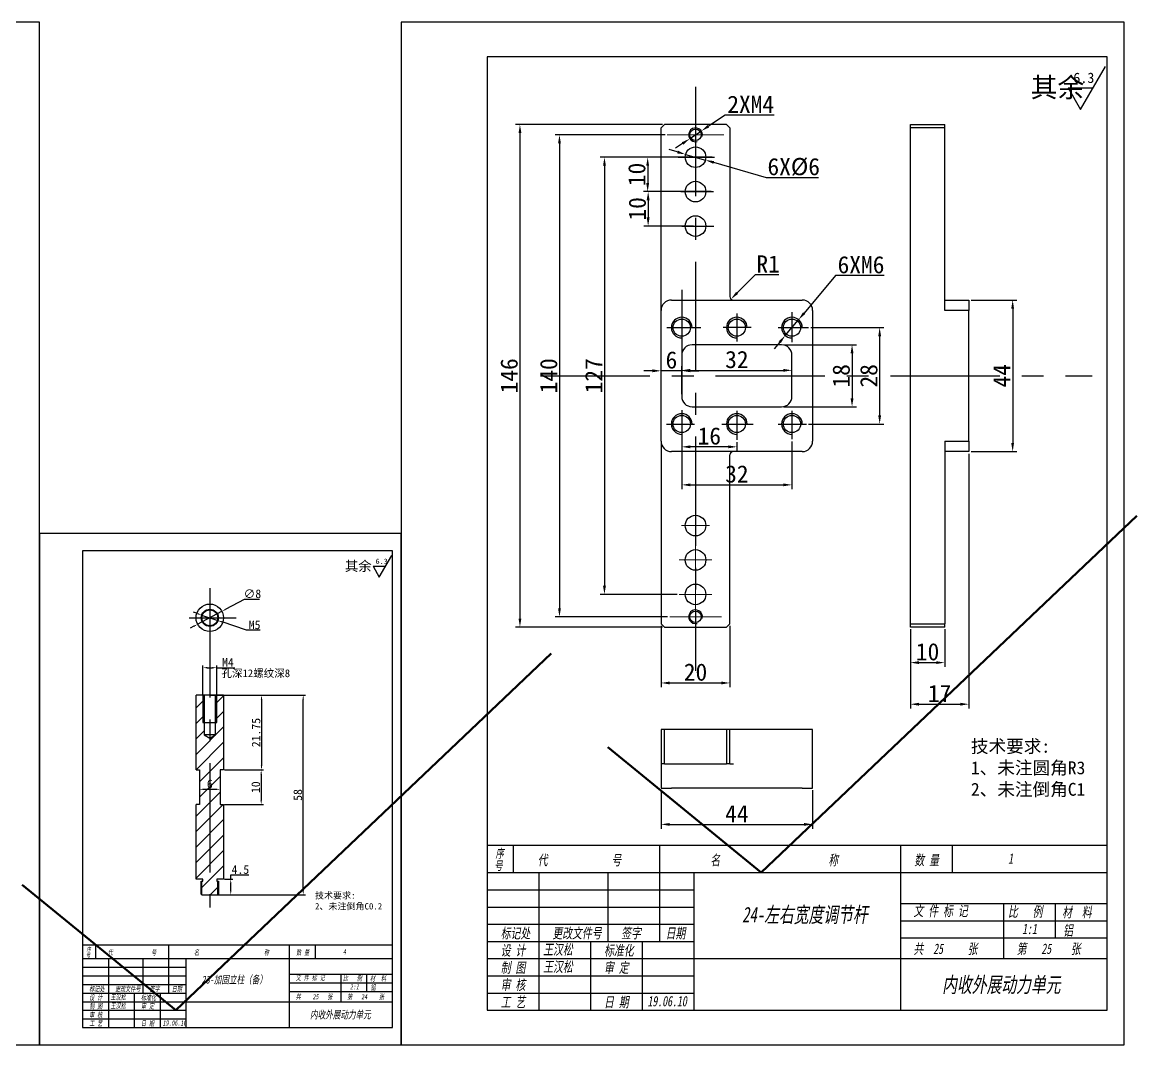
# Model space of a CAD drawing. Header units: millimetres. Extents: x 8840 to 20870, y -7456 to 1741.
# Drawn here: x 15139.9 to 15463.5, y -6249.8 to -5952.8 of the extents above; entities that cross this region are included whole.
import ezdxf

# ---------------------------------------------------------------- set-up
doc = ezdxf.new("R2010")
doc.units = ezdxf.units.MM
doc.linetypes.add('CENTER', pattern=[50.8, 31.75, -6.35, 6.35, -6.35])
doc.layers.get('0').update_dxf_attribs({"lineweight": 25})
for name, color, linetype in [('中心线', 5, 'CENTER'), ('临时线', 6, 'Continuous'), ('剖面线', 3, 'Continuous'), ('尺寸', 4, 'Continuous'), ('尺寸标注', 4, 'Continuous'), ('文字', 7, 'Continuous'), ('细实线', 2, 'Continuous')]:
    doc.layers.add(name, color=color, linetype=linetype)
doc.layers.add('粗实线', color=7, linetype='Continuous', lineweight=25)
doc.styles.get("Standard").update_dxf_attribs({"font": ''})
doc.styles.add('样式 2', font='', dxfattribs={"width": 0.7, "oblique": 10})
doc.styles.get('Standard').set_extended_font_data('SimSun')
doc.styles.get('样式 2').set_extended_font_data('SimSun')
doc.dimstyles.new('ISO-25 1.1', dxfattribs={"dimtxt": 5, "dimasz": 2.5, "dimexe": 1.25, "dimexo": 0.625, "dimtad": 1, "dimtoh": 1, "dimdsep": 46, "dimtxsty": 'Standard', "dimcen": 2.5, "dimclrt": 7, "dimadec": 0, "dimazin": 0, "dimtfac": 1, "dimtmove": 0, "dimatfit": 3, "dimfxl": 1, "dimarcsym": 0})
doc.dimstyles.new('ISO-25 2.1', dxfattribs={"dimscale": 0.5, "dimtxt": 5, "dimasz": 2.5, "dimexe": 1.25, "dimexo": 0.625, "dimtad": 1, "dimtoh": 1, "dimdec": 1, "dimdsep": 46, "dimtxsty": 'Standard', "dimcen": 2.5, "dimclrt": 7, "dimadec": 0, "dimazin": 0, "dimtfac": 1, "dimtdec": 1, "dimtmove": 0, "dimatfit": 3, "dimfxl": 1, "dimarcsym": 0})

# ---------------------------------------------------------------- blocks, each defined once
blk = doc.blocks.new('ra')
at = {"layer": '细实线'}
for p, q in [((0, 0), (6, 10.39)), ((-3, 5.2), (0, 0)), ((-3, 5.2), (3, 5.2))]:
    blk.add_line(p, q, dxfattribs=at)
at = {"layer": '文字'}
blk.add_attdef('RA', (-1.78, 6.39), '', height=2.5, dxfattribs=at)
blk = doc.blocks.new('*D843')
at = {"layer": 'Defpoints', "color": 0}
for p in [(15197.89, -6123.93), (15190.83, -6127.69)]:
    blk.add_point(p, dxfattribs=at)
at = {"layer": '尺寸标注', "color": 0, "lineweight": -2}
for p, q in [((15204.33, -6120.51), (15199, -6123.35)), ((15208.79, -6120.51), (15204.33, -6120.51)), ((15190.83, -6127.69), (15197.89, -6123.93)), ((15189.73, -6128.28), (15188.62, -6128.87))]:
    blk.add_line(p, q, dxfattribs=at)
at = {"layer": '尺寸标注', "color": 0}
for points in [[(15198.9, -6123.16), (15199.09, -6123.53), (15197.89, -6123.93)], [(15189.63, -6128.1), (15189.82, -6128.46), (15190.83, -6127.69)]]:
    blk.add_solid(points, dxfattribs=at)
at = {"layer": '尺寸标注', "color": 7, "insert": (15206.72, -6118.85), "char_height": 2.5, "attachment_point": 5}
blk.add_mtext('∅8', dxfattribs=at)
blk = doc.blocks.new('*D844')
at = {"layer": 'Defpoints', "color": 0}
for p in [(15191.99, -6125.01), (15196.73, -6126.62)]:
    blk.add_point(p, dxfattribs=at)
at = {"layer": '尺寸标注', "color": 0, "lineweight": -2}
for p, q in [((15190.81, -6124.61), (15189.63, -6124.2)), ((15191.99, -6125.01), (15196.73, -6126.62)), ((15205, -6129.43), (15197.91, -6127.02)), ((15209.02, -6129.43), (15205, -6129.43))]:
    blk.add_line(p, q, dxfattribs=at)
at = {"layer": '尺寸标注', "color": 0}
for points in [[(15190.88, -6124.41), (15190.74, -6124.8), (15191.99, -6125.01)], [(15197.98, -6126.82), (15197.84, -6127.22), (15196.73, -6126.62)]]:
    blk.add_solid(points, dxfattribs=at)
at = {"layer": '尺寸标注', "color": 7, "insert": (15207.38, -6127.87), "char_height": 2.5, "attachment_point": 5}
blk.add_mtext('M5', dxfattribs=at)
blk = doc.blocks.new('*D845')
at = {"layer": 'Defpoints', "color": 0}
for p in [(15196.36, -6140.31), (15192.36, -6148.27), (15196.36, -6148.27)]:
    blk.add_point(p, dxfattribs=at)
at = {"layer": '尺寸标注', "color": 0, "lineweight": -2}
for p, q in [((15192.36, -6147.96), (15192.36, -6139.68)), ((15193.61, -6140.31), (15195.11, -6140.31)), ((15196.36, -6147.96), (15196.36, -6139.68)), ((15196.36, -6140.31), (15201.62, -6140.31))]:
    blk.add_line(p, q, dxfattribs=at)
at = {"layer": '尺寸标注', "color": 0}
for points in [[(15193.61, -6140.1), (15193.61, -6140.51), (15192.36, -6140.31)], [(15195.11, -6140.1), (15195.11, -6140.51), (15196.36, -6140.31)]]:
    blk.add_solid(points, dxfattribs=at)
at = {"layer": '尺寸标注', "color": 7, "insert": (15199.62, -6138.74), "char_height": 2.5, "attachment_point": 5}
blk.add_mtext('M4', dxfattribs=at)
blk = doc.blocks.new('*D846')
at = {"layer": 'Defpoints', "color": 0}
for p in [(15198.36, -6201.77), (15200.44, -6201.77), (15196.66, -6206.27)]:
    blk.add_point(p, dxfattribs=at)
at = {"layer": '尺寸标注', "color": 0, "lineweight": -2}
for p, q in [((15198.67, -6201.77), (15201.06, -6201.77)), ((15200.44, -6201.77), (15200.44, -6200.52)), ((15200.44, -6200.52), (15205.74, -6200.52)), ((15200.44, -6205.02), (15200.44, -6203.02)), ((15196.97, -6206.27), (15201.06, -6206.27))]:
    blk.add_line(p, q, dxfattribs=at)
at = {"layer": '尺寸标注', "color": 0}
for points in [[(15200.23, -6203.02), (15200.65, -6203.02), (15200.44, -6201.77)], [(15200.23, -6205.02), (15200.65, -6205.02), (15200.44, -6206.27)]]:
    blk.add_solid(points, dxfattribs=at)
at = {"layer": '尺寸标注', "color": 7, "insert": (15203.25, -6198.96), "char_height": 2.5, "attachment_point": 5}
blk.add_mtext('4.5', dxfattribs=at)
blk = doc.blocks.new('*D847')
at = {"layer": 'Defpoints', "color": 0}
for p in [(15198.36, -6170.02), (15198.36, -6180.02), (15209.28, -6180.02)]:
    blk.add_point(p, dxfattribs=at)
at = {"layer": '尺寸标注', "color": 0, "lineweight": -2}
for p, q in [((15198.67, -6170.02), (15209.91, -6170.02)), ((15209.28, -6171.27), (15209.28, -6178.77)), ((15198.67, -6180.02), (15209.91, -6180.02))]:
    blk.add_line(p, q, dxfattribs=at)
at = {"layer": '尺寸标注', "color": 0}
for points in [[(15209.07, -6171.27), (15209.49, -6171.27), (15209.28, -6170.02)], [(15209.07, -6178.77), (15209.49, -6178.77), (15209.28, -6180.02)]]:
    blk.add_solid(points, dxfattribs=at)
at = {"layer": '尺寸标注', "color": 7, "insert": (15207.72, -6175.02), "char_height": 2.5, "attachment_point": 5, "rotation": 90}
blk.add_mtext('10', dxfattribs=at)
blk = doc.blocks.new('*D848')
at = {"layer": 'Defpoints', "color": 0}
for p in [(15194.36, -6148.27), (15221.49, -6148.27), (15194.36, -6206.27)]:
    blk.add_point(p, dxfattribs=at)
at = {"layer": '尺寸标注', "color": 0, "lineweight": -2}
for p, q in [((15194.67, -6148.27), (15222.11, -6148.27)), ((15221.49, -6205.02), (15221.49, -6149.52)), ((15194.67, -6206.27), (15222.11, -6206.27))]:
    blk.add_line(p, q, dxfattribs=at)
at = {"layer": '尺寸标注', "color": 0}
for points in [[(15221.28, -6149.52), (15221.69, -6149.52), (15221.49, -6148.27)], [(15221.28, -6205.02), (15221.69, -6205.02), (15221.49, -6206.27)]]:
    blk.add_solid(points, dxfattribs=at)
at = {"layer": '尺寸标注', "color": 7, "insert": (15219.92, -6177.27), "char_height": 2.5, "attachment_point": 5, "rotation": 90}
blk.add_mtext('58', dxfattribs=at)
blk = doc.blocks.new('*D849')
at = {"layer": 'Defpoints', "color": 0}
for p in [(15198.36, -6148.27), (15198.36, -6170.02), (15209.37, -6170.02)]:
    blk.add_point(p, dxfattribs=at)
at = {"layer": '尺寸标注', "color": 0, "lineweight": -2}
for p, q in [((15198.67, -6148.27), (15210, -6148.27)), ((15209.37, -6149.52), (15209.37, -6168.77)), ((15198.67, -6170.02), (15210, -6170.02))]:
    blk.add_line(p, q, dxfattribs=at)
at = {"layer": '尺寸标注', "color": 0}
for points in [[(15209.16, -6149.52), (15209.58, -6149.52), (15209.37, -6148.27)], [(15209.16, -6168.77), (15209.58, -6168.77), (15209.37, -6170.02)]]:
    blk.add_solid(points, dxfattribs=at)
at = {"layer": '尺寸标注', "color": 7, "insert": (15207.81, -6159.15), "char_height": 2.5, "attachment_point": 5, "rotation": 90}
blk.add_mtext('21.75', dxfattribs=at)
blk = doc.blocks.new('*D850')
at = {"layer": 'Defpoints', "color": 0}
for p in [(15191.36, -6170.02), (15197.36, -6170.02), (15197.36, -6175.63)]:
    blk.add_point(p, dxfattribs=at)
at = {"layer": '尺寸标注', "color": 0, "lineweight": -2}
for p, q in [((15191.36, -6170.33), (15191.36, -6176.25)), ((15197.36, -6170.33), (15197.36, -6176.25)), ((15192.61, -6175.63), (15196.11, -6175.63))]:
    blk.add_line(p, q, dxfattribs=at)
at = {"layer": '尺寸标注', "color": 0}
for points in [[(15192.61, -6175.42), (15192.61, -6175.84), (15191.36, -6175.63)], [(15196.11, -6175.42), (15196.11, -6175.84), (15197.36, -6175.63)]]:
    blk.add_solid(points, dxfattribs=at)
at = {"layer": '尺寸标注', "color": 7, "insert": (15194.36, -6174.07), "char_height": 2.5, "attachment_point": 5}
blk.add_mtext('6', dxfattribs=at)
blk = doc.blocks.new('SW_CENTERMARKSYMBOL_0')
at = {"color": 0, "linetype": 'Continuous', "lineweight": 0}
for p, q in [((0, 5), (0, 7.5)), ((0, 0), (0, 5)), ((-5, 0), (-7.5, 0)), ((0, 0), (-5, 0)), ((0, 0), (0, -5)), ((0, 0), (5, 0)), ((5, 0), (7.5, 0)), ((0, -5), (0, -7.5))]:
    blk.add_line(p, q, dxfattribs=at)
blk = doc.blocks.new('SW_CENTERMARKSYMBOL_1')
at = {"color": 0, "linetype": 'Continuous', "lineweight": 0}
for p, q in [((0, 5), (0, 8.2)), ((0, 0), (0, 5)), ((-5, 0), (-8.2, 0)), ((0, 0), (-5, 0)), ((0, 0), (0, -5)), ((0, 0), (5, 0)), ((5, 0), (8.2, 0)), ((0, -5), (0, -8.2))]:
    blk.add_line(p, q, dxfattribs=at)
blk = doc.blocks.new('SW_CENTERMARKSYMBOL_5')
at = {"color": 0, "linetype": 'Continuous', "lineweight": 0}
for p, q in [((0, 2.5), (0, 4.1)), ((-2.5, 0), (-4.1, 0)), ((0, 0), (-2.5, 0)), ((0, 0), (0, 2.5)), ((0, 0), (0, -2.5)), ((0, 0), (2.5, 0)), ((2.5, 0), (4.1, 0)), ((0, -2.5), (0, -4.1))]:
    blk.add_line(p, q, dxfattribs=at)
blk = doc.blocks.new('SW_CENTERMARKSYMBOL_6')
at = {"color": 0, "linetype": 'Continuous', "lineweight": 0}
for p, q in [((0, 2.5), (0, 4.75)), ((-2.5, 0), (-4.75, 0)), ((0, 0), (-2.5, 0)), ((0, 0), (0, 2.5)), ((0, 0), (0, -2.5)), ((0, 0), (2.5, 0)), ((2.5, 0), (4.75, 0)), ((0, -2.5), (0, -4.75))]:
    blk.add_line(p, q, dxfattribs=at)
blk = doc.blocks.new('SW_CENTERMARKSYMBOL_7')
at = {"color": 0, "linetype": 'Continuous', "lineweight": 0}
for p, q in [((0, 2.5), (0, 4.75)), ((-2.5, 0), (-4.75, 0)), ((0, 0), (-2.5, 0)), ((0, 0), (0, 2.5)), ((0, 0), (0, -2.5)), ((0, 0), (2.5, 0)), ((2.5, 0), (4.75, 0)), ((0, -2.5), (0, -4.75))]:
    blk.add_line(p, q, dxfattribs=at)
blk = doc.blocks.new('*D869')
at = {"layer": 'Defpoints', "color": 0}
for p in [(15397.79, -6128.52), (15407.79, -6128.52), (15407.79, -6138.83)]:
    blk.add_point(p, dxfattribs=at)
at = {"layer": '尺寸标注', "color": 0, "lineweight": -2}
for p, q in [((15397.79, -6129.14), (15397.79, -6140.08)), ((15407.79, -6129.14), (15407.79, -6140.08)), ((15400.29, -6138.83), (15405.29, -6138.83))]:
    blk.add_line(p, q, dxfattribs=at)
at = {"layer": '尺寸标注', "color": 0}
for points in [[(15400.29, -6138.41), (15400.29, -6139.24), (15397.79, -6138.83)], [(15405.29, -6138.41), (15405.29, -6139.24), (15407.79, -6138.83)]]:
    blk.add_solid(points, dxfattribs=at)
at = {"layer": '尺寸标注', "color": 7, "insert": (15402.79, -6135.7), "char_height": 5, "attachment_point": 5}
blk.add_mtext('10', dxfattribs=at)
blk = doc.blocks.new('*D870')
at = {"layer": 'Defpoints', "color": 0}
for p in [(15414.79, -6077.52), (15397.79, -6128.52), (15414.79, -6150.91)]:
    blk.add_point(p, dxfattribs=at)
at = {"layer": '尺寸标注', "color": 0, "lineweight": -2}
for p, q in [((15414.79, -6078.14), (15414.79, -6152.16)), ((15397.79, -6129.14), (15397.79, -6152.16)), ((15400.29, -6150.91), (15412.29, -6150.91))]:
    blk.add_line(p, q, dxfattribs=at)
at = {"layer": '尺寸标注', "color": 0}
for points in [[(15400.29, -6150.49), (15400.29, -6151.33), (15397.79, -6150.91)], [(15412.29, -6150.49), (15412.29, -6151.33), (15414.79, -6150.91)]]:
    blk.add_solid(points, dxfattribs=at)
at = {"layer": '尺寸标注', "color": 7, "insert": (15406.29, -6147.79), "char_height": 5, "attachment_point": 5}
blk.add_mtext('17', dxfattribs=at)
blk = doc.blocks.new('*D871')
at = {"layer": 'Defpoints', "color": 0}
for p in [(15414.79, -6033.52), (15414.79, -6077.52), (15427.5, -6077.52)]:
    blk.add_point(p, dxfattribs=at)
at = {"layer": '尺寸标注', "color": 0, "lineweight": -2}
for p, q in [((15415.42, -6033.52), (15428.75, -6033.52)), ((15427.5, -6036.02), (15427.5, -6075.02)), ((15415.42, -6077.52), (15428.75, -6077.52))]:
    blk.add_line(p, q, dxfattribs=at)
at = {"layer": '尺寸标注', "color": 0}
for points in [[(15427.08, -6036.02), (15427.91, -6036.02), (15427.5, -6033.52)], [(15427.08, -6075.02), (15427.91, -6075.02), (15427.5, -6077.52)]]:
    blk.add_solid(points, dxfattribs=at)
at = {"layer": '尺寸标注', "color": 7, "insert": (15424.37, -6055.52), "char_height": 5, "attachment_point": 5, "rotation": 90}
blk.add_mtext('44', dxfattribs=at)
blk = doc.blocks.new('*D872')
at = {"layer": 'Defpoints', "color": 0}
for p in [(15360.41, -6046.52), (15360.41, -6064.52), (15380.86, -6064.52)]:
    blk.add_point(p, dxfattribs=at)
at = {"layer": '尺寸标注', "color": 0, "lineweight": -2}
for p, q in [((15361.03, -6046.52), (15382.11, -6046.52)), ((15380.86, -6049.02), (15380.86, -6062.02)), ((15361.03, -6064.52), (15382.11, -6064.52))]:
    blk.add_line(p, q, dxfattribs=at)
at = {"layer": '尺寸标注', "color": 0}
for points in [[(15380.44, -6049.02), (15381.28, -6049.02), (15380.86, -6046.52)], [(15380.44, -6062.02), (15381.28, -6062.02), (15380.86, -6064.52)]]:
    blk.add_solid(points, dxfattribs=at)
at = {"layer": '尺寸标注', "color": 7, "insert": (15377.73, -6055.52), "char_height": 5, "attachment_point": 5, "rotation": 90}
blk.add_mtext('18', dxfattribs=at)
blk = doc.blocks.new('*D873')
at = {"layer": 'Defpoints', "color": 0}
for p in [(15325.41, -6175.27), (15369.41, -6175.27), (15369.41, -6185.82)]:
    blk.add_point(p, dxfattribs=at)
at = {"layer": '尺寸标注', "color": 0, "lineweight": -2}
for p, q in [((15325.41, -6175.9), (15325.41, -6187.07)), ((15369.41, -6175.9), (15369.41, -6187.07)), ((15327.91, -6185.82), (15366.91, -6185.82))]:
    blk.add_line(p, q, dxfattribs=at)
at = {"layer": '尺寸标注', "color": 0}
for points in [[(15327.91, -6185.41), (15327.91, -6186.24), (15325.41, -6185.82)], [(15366.91, -6185.41), (15366.91, -6186.24), (15369.41, -6185.82)]]:
    blk.add_solid(points, dxfattribs=at)
at = {"layer": '尺寸标注', "color": 7, "insert": (15347.41, -6182.7), "char_height": 5, "attachment_point": 5}
blk.add_mtext('44', dxfattribs=at)
blk = doc.blocks.new('*D874')
at = {"layer": 'Defpoints', "color": 0}
for p in [(15325.41, -6127.52), (15345.41, -6127.52), (15345.41, -6144.74)]:
    blk.add_point(p, dxfattribs=at)
at = {"layer": '尺寸标注', "color": 0, "lineweight": -2}
for p, q in [((15325.41, -6128.14), (15325.41, -6145.99)), ((15345.41, -6128.14), (15345.41, -6145.99)), ((15327.91, -6144.74), (15342.91, -6144.74))]:
    blk.add_line(p, q, dxfattribs=at)
at = {"layer": '尺寸标注', "color": 0}
for points in [[(15327.91, -6144.33), (15327.91, -6145.16), (15325.41, -6144.74)], [(15342.91, -6144.33), (15342.91, -6145.16), (15345.41, -6144.74)]]:
    blk.add_solid(points, dxfattribs=at)
at = {"layer": '尺寸标注', "color": 7, "insert": (15335.41, -6141.62), "char_height": 5, "attachment_point": 5}
blk.add_mtext('20', dxfattribs=at)
blk = doc.blocks.new('*D875')
at = {"layer": 'Defpoints', "color": 0}
for p in [(15363.41, -6053.93), (15331.41, -6061.52), (15363.41, -6061.52)]:
    blk.add_point(p, dxfattribs=at)
at = {"layer": '尺寸标注', "color": 0, "lineweight": -2}
for p, q in [((15331.41, -6060.89), (15331.41, -6052.68)), ((15333.91, -6053.93), (15360.91, -6053.93)), ((15363.41, -6060.89), (15363.41, -6052.68))]:
    blk.add_line(p, q, dxfattribs=at)
at = {"layer": '尺寸标注', "color": 0}
for points in [[(15333.91, -6053.51), (15333.91, -6054.35), (15331.41, -6053.93)], [(15360.91, -6053.51), (15360.91, -6054.35), (15363.41, -6053.93)]]:
    blk.add_solid(points, dxfattribs=at)
at = {"layer": '尺寸标注', "color": 7, "insert": (15347.41, -6050.81), "char_height": 5, "attachment_point": 5}
blk.add_mtext('32', dxfattribs=at)
blk = doc.blocks.new('*D876')
at = {"layer": 'Defpoints', "color": 0}
for p in [(15325.41, -6054.07), (15325.41, -6055.52), (15331.41, -6061.52)]:
    blk.add_point(p, dxfattribs=at)
at = {"layer": '尺寸标注', "color": 0, "lineweight": -2}
for p, q in [((15322.91, -6054.07), (15320.41, -6054.07)), ((15325.41, -6054.89), (15325.41, -6052.82)), ((15331.41, -6054.07), (15325.41, -6054.07)), ((15331.41, -6060.89), (15331.41, -6052.82)), ((15333.91, -6054.07), (15336.41, -6054.07))]:
    blk.add_line(p, q, dxfattribs=at)
at = {"layer": '尺寸标注', "color": 0}
for points in [[(15322.91, -6053.65), (15322.91, -6054.48), (15325.41, -6054.07)], [(15333.91, -6053.65), (15333.91, -6054.48), (15331.41, -6054.07)]]:
    blk.add_solid(points, dxfattribs=at)
at = {"layer": '尺寸标注', "color": 7, "insert": (15328.41, -6050.94), "char_height": 5, "attachment_point": 5}
blk.add_mtext('6', dxfattribs=at)
blk = doc.blocks.new('*D877')
at = {"layer": 'Defpoints', "color": 0}
for p in [(15331.41, -6074.08), (15363.41, -6073.96), (15363.41, -6087.2)]:
    blk.add_point(p, dxfattribs=at)
at = {"layer": '尺寸标注', "color": 0, "lineweight": -2}
for p, q in [((15331.41, -6074.7), (15331.41, -6088.45)), ((15363.41, -6074.59), (15363.41, -6088.45)), ((15333.91, -6087.2), (15360.91, -6087.2))]:
    blk.add_line(p, q, dxfattribs=at)
at = {"layer": '尺寸标注', "color": 0}
for points in [[(15333.91, -6086.78), (15333.91, -6087.61), (15331.41, -6087.2)], [(15360.91, -6086.78), (15360.91, -6087.61), (15363.41, -6087.2)]]:
    blk.add_solid(points, dxfattribs=at)
at = {"layer": '尺寸标注', "color": 7, "insert": (15347.41, -6084.07), "char_height": 5, "attachment_point": 5}
blk.add_mtext('32', dxfattribs=at)
blk = doc.blocks.new('*D878')
at = {"layer": 'Defpoints', "color": 0}
for p in [(15368.24, -6041.52), (15367.63, -6069.52), (15388.87, -6069.52)]:
    blk.add_point(p, dxfattribs=at)
at = {"layer": '尺寸标注', "color": 0, "lineweight": -2}
for p, q in [((15368.87, -6041.52), (15390.12, -6041.52)), ((15388.87, -6044.02), (15388.87, -6067.02)), ((15368.25, -6069.52), (15390.12, -6069.52))]:
    blk.add_line(p, q, dxfattribs=at)
at = {"layer": '尺寸标注', "color": 0}
for points in [[(15388.46, -6044.02), (15389.29, -6044.02), (15388.87, -6041.52)], [(15388.46, -6067.02), (15389.29, -6067.02), (15388.87, -6069.52)]]:
    blk.add_solid(points, dxfattribs=at)
at = {"layer": '尺寸标注', "color": 7, "insert": (15385.75, -6055.52), "char_height": 5, "attachment_point": 5, "rotation": 90}
blk.add_mtext('28', dxfattribs=at)
blk = doc.blocks.new('*D879')
at = {"layer": 'Defpoints', "color": 0}
for p in [(15347.41, -6074.12), (15331.41, -6074.7), (15331.41, -6076.15)]:
    blk.add_point(p, dxfattribs=at)
at = {"layer": '尺寸标注', "color": 0, "lineweight": -2}
for p, q in [((15331.41, -6075.33), (15331.41, -6077.4)), ((15344.91, -6076.15), (15333.91, -6076.15)), ((15347.41, -6074.75), (15347.41, -6077.4))]:
    blk.add_line(p, q, dxfattribs=at)
at = {"layer": '尺寸标注', "color": 0}
for points in [[(15333.91, -6075.73), (15333.91, -6076.57), (15331.41, -6076.15)], [(15344.91, -6075.73), (15344.91, -6076.57), (15347.41, -6076.15)]]:
    blk.add_solid(points, dxfattribs=at)
at = {"layer": '尺寸标注', "color": 7, "insert": (15339.41, -6073.02), "char_height": 5, "attachment_point": 5}
blk.add_mtext('16', dxfattribs=at)
blk = doc.blocks.new('*D880')
at = {"layer": 'Defpoints', "color": 0}
for p in [(15345.7, -6033.23), (15346.41, -6032.52)]:
    blk.add_point(p, dxfattribs=at)
at = {"layer": '尺寸标注', "color": 0, "lineweight": -2}
for p, q in [((15352.77, -6026.16), (15347.47, -6031.46)), ((15359.56, -6026.16), (15352.77, -6026.16))]:
    blk.add_line(p, q, dxfattribs=at)
at = {"layer": '尺寸标注', "color": 0}
blk.add_solid([(15347.17, -6031.16), (15347.76, -6031.75), (15345.7, -6033.23)], dxfattribs=at)
at = {"layer": '尺寸标注', "color": 7, "insert": (15356.48, -6023.03), "char_height": 5, "attachment_point": 5}
blk.add_mtext('R1', dxfattribs=at)
blk = doc.blocks.new('*D881')
at = {"layer": 'Defpoints', "color": 0}
for p in [(15365.33, -6039.22), (15361.48, -6043.82)]:
    blk.add_point(p, dxfattribs=at)
at = {"layer": '尺寸标注', "color": 0, "lineweight": -2}
for p, q in [((15376.07, -6026.4), (15366.94, -6037.3)), ((15390.22, -6026.4), (15376.07, -6026.4)), ((15361.48, -6043.82), (15365.33, -6039.22)), ((15359.87, -6045.74), (15358.27, -6047.65))]:
    blk.add_line(p, q, dxfattribs=at)
at = {"layer": '尺寸标注', "color": 0}
for points in [[(15366.62, -6037.04), (15367.26, -6037.57), (15365.33, -6039.22)], [(15359.56, -6045.47), (15360.19, -6046), (15361.48, -6043.82)]]:
    blk.add_solid(points, dxfattribs=at)
at = {"layer": '尺寸标注', "color": 7, "insert": (15383.46, -6023.28), "char_height": 5, "attachment_point": 5}
blk.add_mtext('6XM6', dxfattribs=at)
blk = doc.blocks.new('*D882')
at = {"layer": 'Defpoints', "color": 0}
for p in [(15326.41, -5982.52), (15284.42, -6128.52), (15326.41, -6128.52)]:
    blk.add_point(p, dxfattribs=at)
at = {"layer": '尺寸标注', "color": 0, "lineweight": -2}
for p, q in [((15325.78, -5982.52), (15283.17, -5982.52)), ((15284.42, -5985.02), (15284.42, -6126.02)), ((15325.78, -6128.52), (15283.17, -6128.52))]:
    blk.add_line(p, q, dxfattribs=at)
at = {"layer": '尺寸标注', "color": 0}
for points in [[(15284.01, -5985.02), (15284.84, -5985.02), (15284.42, -5982.52)], [(15284.01, -6126.02), (15284.84, -6126.02), (15284.42, -6128.52)]]:
    blk.add_solid(points, dxfattribs=at)
at = {"layer": '尺寸标注', "color": 7, "insert": (15281.3, -6055.52), "char_height": 5, "attachment_point": 5, "rotation": 90}
blk.add_mtext('146', dxfattribs=at)
blk = doc.blocks.new('*D883')
at = {"layer": 'Defpoints', "color": 0}
for p in [(15333.74, -5986.63), (15337.07, -5984.41)]:
    blk.add_point(p, dxfattribs=at)
at = {"layer": '尺寸标注', "color": 0, "lineweight": -2}
for p, q in [((15344, -5979.77), (15339.15, -5983.02)), ((15358.24, -5979.77), (15344, -5979.77)), ((15333.74, -5986.63), (15337.07, -5984.41)), ((15331.67, -5988.02), (15329.59, -5989.41))]:
    blk.add_line(p, q, dxfattribs=at)
at = {"layer": '尺寸标注', "color": 0}
for points in [[(15338.92, -5982.67), (15339.38, -5983.36), (15337.07, -5984.41)], [(15331.43, -5987.68), (15331.9, -5988.37), (15333.74, -5986.63)]]:
    blk.add_solid(points, dxfattribs=at)
at = {"layer": '尺寸标注', "color": 7, "insert": (15351.43, -5976.64), "char_height": 5, "attachment_point": 5}
blk.add_mtext('2XM4', dxfattribs=at)
blk = doc.blocks.new('*D884')
at = {"layer": 'Defpoints', "color": 0}
for p in [(15327.21, -5985.52), (15295.9, -6125.52), (15327.91, -6125.52)]:
    blk.add_point(p, dxfattribs=at)
at = {"layer": '尺寸标注', "color": 0, "lineweight": -2}
for p, q in [((15326.58, -5985.52), (15294.65, -5985.52)), ((15295.9, -5988.02), (15295.9, -6123.02)), ((15327.28, -6125.52), (15294.65, -6125.52))]:
    blk.add_line(p, q, dxfattribs=at)
at = {"layer": '尺寸标注', "color": 0}
for points in [[(15295.49, -5988.02), (15296.32, -5988.02), (15295.9, -5985.52)], [(15295.49, -6123.02), (15296.32, -6123.02), (15295.9, -6125.52)]]:
    blk.add_solid(points, dxfattribs=at)
at = {"layer": '尺寸标注', "color": 7, "insert": (15292.78, -6055.52), "char_height": 5, "attachment_point": 5, "rotation": 90}
blk.add_mtext('140', dxfattribs=at)
blk = doc.blocks.new('*D885')
at = {"layer": 'Defpoints', "color": 0}
for p in [(15330.34, -5992.02), (15308.96, -6119.02), (15330.66, -6119.02)]:
    blk.add_point(p, dxfattribs=at)
at = {"layer": '尺寸标注', "color": 0, "lineweight": -2}
for p, q in [((15329.71, -5992.02), (15307.71, -5992.02)), ((15308.96, -5994.52), (15308.96, -6116.52)), ((15330.03, -6119.02), (15307.71, -6119.02))]:
    blk.add_line(p, q, dxfattribs=at)
at = {"layer": '尺寸标注', "color": 0}
for points in [[(15308.55, -5994.52), (15309.38, -5994.52), (15308.96, -5992.02)], [(15308.55, -6116.52), (15309.38, -6116.52), (15308.96, -6119.02)]]:
    blk.add_solid(points, dxfattribs=at)
at = {"layer": '尺寸标注', "color": 7, "insert": (15305.84, -6055.52), "char_height": 5, "attachment_point": 5, "rotation": 90}
blk.add_mtext('127', dxfattribs=at)
blk = doc.blocks.new('*D886')
at = {"layer": 'Defpoints', "color": 0}
for p in [(15340.88, -5992.02), (15321.51, -6002.02), (15340.61, -6002.02)]:
    blk.add_point(p, dxfattribs=at)
at = {"layer": '尺寸标注', "color": 0, "lineweight": -2}
for p, q in [((15340.26, -5992.02), (15320.26, -5992.02)), ((15321.51, -5994.52), (15321.51, -5999.52)), ((15339.98, -6002.02), (15320.26, -6002.02))]:
    blk.add_line(p, q, dxfattribs=at)
at = {"layer": '尺寸标注', "color": 0}
for points in [[(15321.09, -5994.52), (15321.92, -5994.52), (15321.51, -5992.02)], [(15321.09, -5999.52), (15321.92, -5999.52), (15321.51, -6002.02)]]:
    blk.add_solid(points, dxfattribs=at)
at = {"layer": '尺寸标注', "color": 7, "insert": (15318.38, -5997.02), "char_height": 5, "attachment_point": 5, "rotation": 90}
blk.add_mtext('10', dxfattribs=at)
blk = doc.blocks.new('*D887')
at = {"layer": 'Defpoints', "color": 0}
for p in [(15332.52, -5991.19), (15338.29, -5992.85)]:
    blk.add_point(p, dxfattribs=at)
at = {"layer": '尺寸标注', "color": 0, "lineweight": -2}
for p, q in [((15330.12, -5990.5), (15327.72, -5989.8)), ((15332.52, -5991.19), (15338.29, -5992.85)), ((15356.06, -5997.97), (15340.69, -5993.54)), ((15371.15, -5997.97), (15356.06, -5997.97))]:
    blk.add_line(p, q, dxfattribs=at)
at = {"layer": '尺寸标注', "color": 0}
for points in [[(15330.24, -5990.1), (15330.01, -5990.9), (15332.52, -5991.19)], [(15340.81, -5993.14), (15340.58, -5993.94), (15338.29, -5992.85)]]:
    blk.add_solid(points, dxfattribs=at)
at = {"layer": '尺寸标注', "color": 7, "insert": (15363.92, -5994.85), "char_height": 5, "attachment_point": 5}
blk.add_mtext('6X%%C6', dxfattribs=at)
blk = doc.blocks.new('*D888')
at = {"layer": 'Defpoints', "color": 0}
for p in [(15335.41, -6002.02), (15321.65, -6012.02), (15335.41, -6012.02)]:
    blk.add_point(p, dxfattribs=at)
at = {"layer": '尺寸标注', "color": 0, "lineweight": -2}
for p, q in [((15334.78, -6002.02), (15320.4, -6002.02)), ((15321.65, -6004.52), (15321.65, -6009.52)), ((15334.78, -6012.02), (15320.4, -6012.02))]:
    blk.add_line(p, q, dxfattribs=at)
at = {"layer": '尺寸标注', "color": 0}
for points in [[(15321.23, -6004.52), (15322.07, -6004.52), (15321.65, -6002.02)], [(15321.23, -6009.52), (15322.07, -6009.52), (15321.65, -6012.02)]]:
    blk.add_solid(points, dxfattribs=at)
at = {"layer": '尺寸标注', "color": 7, "insert": (15318.52, -6007.02), "char_height": 5, "attachment_point": 5, "rotation": 90}
blk.add_mtext('10', dxfattribs=at)
blk = doc.blocks.new('CHECK_DWG')
at = {"layer": '粗实线', "color": 1, "linetype": 'ByBlock', "lineweight": 50}
blk.add_line((0, 0), (109.02, 103.6), dxfattribs=at)
at = {"layer": '粗实线', "color": 1, "linetype": 'ByBlock', "lineweight": 50, "ltscale": 2}
blk.add_line((-44.59, 36.45), (0, 0), dxfattribs=at)

msp = doc.modelspace()

# ---------------------------------------------------------------- hatches: boundary and pattern name
at = {"layer": '剖面线'}
h = msp.add_hatch(dxfattribs=at)
h.set_pattern_fill('ANSI31', color=256, style=0)
h.set_pattern_definition([(45, (15119.483, -6353.1028), (-2.245064, 2.245064), [])])
h.paths.add_polyline_path([(15192.711, -6159.772), (15192.711, -6148.272), (15190.361, -6148.272), (15190.361, -6170.022), (15191.361, -6170.022), (15191.361, -6180.022), (15190.361, -6180.022), (15190.361, -6201.772), (15192.361, -6201.772), (15192.361, -6202.272), (15191.861, -6202.272), (15191.861, -6206.072), (15192.061, -6206.272), (15196.661, -6206.272), (15196.861, -6206.072), (15196.861, -6202.272), (15196.361, -6202.272), (15196.361, -6201.772), (15198.361, -6201.772), (15198.361, -6180.022), (15197.361, -6180.022), (15197.361, -6170.022), (15198.361, -6170.022), (15198.361, -6148.272), (15196.011, -6148.272), (15196.011, -6159.772), (15194.361, -6160.763)], flags=0)

# ---------------------------------------------------------------- linework, layer by layer
for p, q in [((15454.91, -5962.824), (15274.91, -5962.824)), ((15274.91, -5962.824), (15274.91, -6239.824)), ((15454.91, -6239.824), (15454.91, -5962.824)), ((15247.41, -6106.324), (15157.41, -6106.324)), ((15157.41, -6106.324), (15157.41, -6244.824)), ((15247.41, -6244.824), (15247.41, -6106.324)), ((15274.91, -6191.824), (15454.91, -6191.824)), ((15282.41, -6191.824), (15282.41, -6199.824)), ((15324.91, -6191.824), (15324.91, -6199.824)), ((15394.91, -6191.824), (15394.91, -6239.824)), ((15409.91, -6191.824), (15409.91, -6199.824)), ((15274.91, -6199.824), (15454.91, -6199.824)), ((15334.91, -6199.824), (15334.91, -6239.824)), ((15394.91, -6208.824), (15454.91, -6208.824)), ((15274.91, -6214.824), (15334.91, -6214.824)), ((15157.41, -6220.824), (15247.41, -6220.824)), ((15161.16, -6220.824), (15161.16, -6224.824)), ((15182.41, -6220.824), (15182.41, -6224.824)), ((15217.41, -6220.824), (15217.41, -6244.824)), ((15224.91, -6220.824), (15224.91, -6224.824)), ((15157.41, -6224.824), (15247.41, -6224.824)), ((15187.41, -6224.824), (15187.41, -6244.824)), ((15334.91, -6224.824), (15454.91, -6224.824)), ((15217.41, -6229.324), (15247.41, -6229.324)), ((15157.41, -6232.324), (15187.41, -6232.324)), ((15187.41, -6237.324), (15247.41, -6237.324)), ((15274.91, -6239.824), (15454.91, -6239.824)), ((15157.41, -6244.824), (15247.41, -6244.824))]:
    msp.add_line(p, q)
for points in [[(14934.91, -6249.824), (15144.91, -6249.824), (15144.91, -5952.824), (14934.91, -5952.824)], [(15249.91, -6249.824), (15459.91, -6249.824), (15459.91, -5952.824), (15249.91, -5952.824)], [(15144.91, -6249.824), (15249.91, -6249.824), (15249.91, -6101.324), (15144.91, -6101.324)]]:
    msp.add_lwpolyline(points, close=True)
at = {"layer": '中心线'}
for p, q in [((15335.407, -5971.574), (15335.407, -6141.205)), ((15330.339, -5992.02), (15340.884, -5992.02)), ((15331.177, -6002.02), (15340.605, -6002.02)), ((15331.386, -6012.02), (15340.745, -6012.02)), ((15331.407, -6030.569), (15331.407, -6074.704)), ((15331.407, -6037.487), (15331.407, -6041.52)), ((15347.407, -6037.444), (15347.407, -6045.539)), ((15363.407, -6037.036), (15363.407, -6045.764)), ((15327.061, -6041.52), (15336.923, -6041.52)), ((15331.407, -6041.52), (15331.407, -6045.576)), ((15351.545, -6041.52), (15343.445, -6041.52)), ((15359.433, -6041.52), (15368.241, -6041.52)), ((15290.434, -6055.52), (15450.624, -6055.52)), ((15331.407, -6065.489), (15331.407, -6074.079)), ((15347.407, -6065.673), (15347.407, -6074.125)), ((15363.407, -6065.726), (15363.407, -6073.96)), ((15326.967, -6069.52), (15335.147, -6069.52)), ((15343.018, -6069.52), (15352.145, -6069.52)), ((15359.39, -6069.52), (15367.629, -6069.52)), ((15194.361, -6117.216), (15194.361, -6209.973)), ((15188.375, -6125.813), (15201.978, -6125.813))]:
    msp.add_line(p, q, dxfattribs=at)
at = {"layer": '临时线'}
for p, q in [((15289.91, -6199.824), (15289.91, -6239.824)), ((15309.91, -6199.824), (15309.91, -6219.824)), ((15324.91, -6199.824), (15324.91, -6219.824)), ((15274.91, -6204.824), (15334.91, -6204.824)), ((15274.91, -6209.824), (15334.91, -6209.824)), ((15424.872, -6208.824), (15424.872, -6224.824)), ((15439.872, -6208.824), (15439.872, -6218.824)), ((15394.91, -6213.824), (15454.91, -6213.824)), ((15394.91, -6218.824), (15454.91, -6218.824)), ((15274.91, -6219.824), (15334.91, -6219.824)), ((15304.91, -6219.824), (15304.91, -6239.824)), ((15319.91, -6219.824), (15319.91, -6239.824)), ((15164.91, -6224.824), (15164.91, -6244.824)), ((15174.91, -6224.824), (15174.91, -6234.824)), ((15182.41, -6224.824), (15182.41, -6234.824)), ((15274.91, -6224.824), (15334.91, -6224.824)), ((15157.41, -6227.324), (15187.41, -6227.324)), ((15232.391, -6229.324), (15232.391, -6237.324)), ((15239.891, -6229.324), (15239.891, -6234.324)), ((15157.41, -6229.824), (15187.41, -6229.824)), ((15217.41, -6231.824), (15247.41, -6231.824)), ((15274.91, -6229.824), (15334.91, -6229.824)), ((15157.41, -6234.824), (15187.41, -6234.824)), ((15172.41, -6234.824), (15172.41, -6244.824)), ((15179.91, -6234.824), (15179.91, -6244.824)), ((15217.41, -6234.324), (15247.41, -6234.324)), ((15274.91, -6234.824), (15334.91, -6234.824)), ((15157.41, -6237.324), (15187.41, -6237.324)), ((15157.41, -6239.824), (15187.41, -6239.824)), ((15157.41, -6242.324), (15187.41, -6242.324))]:
    msp.add_line(p, q, dxfattribs=at)
at = {"layer": '粗实线'}
for p, q in [((15325.407, -5983.52), (15326.407, -5982.52)), ((15325.407, -6036.52), (15325.407, -5983.52)), ((15344.407, -5982.52), (15326.407, -5982.52)), ((15344.407, -5982.52), (15345.407, -5983.52)), ((15345.407, -5983.52), (15345.407, -6032.52)), ((15397.792, -5983.52), (15397.792, -5982.52)), ((15397.792, -5982.52), (15407.792, -5982.52)), ((15397.792, -6127.52), (15397.792, -5983.52)), ((15407.792, -5983.52), (15397.792, -5983.52)), ((15407.792, -5983.52), (15407.792, -5982.52)), ((15407.792, -6036.52), (15407.792, -5983.52)), ((15328.407, -6033.52), (15366.407, -6033.52)), ((15407.792, -6033.52), (15414.792, -6033.52)), ((15414.792, -6033.52), (15414.792, -6036.52)), ((15325.407, -6074.52), (15325.407, -6036.52)), ((15369.407, -6036.52), (15369.407, -6074.52)), ((15414.792, -6036.52), (15407.792, -6036.52)), ((15414.792, -6074.52), (15414.792, -6036.52)), ((15360.407, -6046.52), (15334.407, -6046.52)), ((15331.407, -6049.52), (15331.407, -6061.52)), ((15363.407, -6061.52), (15363.407, -6049.52)), ((15334.407, -6064.52), (15360.407, -6064.52)), ((15325.407, -6074.52), (15325.407, -6127.52)), ((15407.792, -6074.52), (15414.792, -6074.52)), ((15407.792, -6074.52), (15407.792, -6127.52)), ((15414.792, -6074.52), (15414.792, -6077.52)), ((15366.407, -6077.52), (15328.407, -6077.52)), ((15345.407, -6127.52), (15345.407, -6078.52)), ((15414.792, -6077.52), (15407.792, -6077.52)), ((15326.407, -6128.52), (15325.407, -6127.52)), ((15326.407, -6128.52), (15344.407, -6128.52)), ((15345.407, -6127.52), (15344.407, -6128.52)), ((15397.792, -6127.52), (15407.792, -6127.52)), ((15397.792, -6128.52), (15397.792, -6127.52)), ((15407.792, -6128.52), (15397.792, -6128.52)), ((15407.792, -6128.52), (15407.792, -6127.52)), ((15190.361, -6170.022), (15190.361, -6148.272)), ((15192.711, -6148.272), (15190.361, -6148.272)), ((15192.711, -6148.272), (15192.711, -6159.772)), ((15196.011, -6148.272), (15192.711, -6148.272)), ((15196.011, -6159.772), (15196.011, -6148.272)), ((15198.361, -6148.272), (15196.011, -6148.272)), ((15198.361, -6148.272), (15198.361, -6170.022)), ((15192.361, -6156.272), (15192.711, -6156.272)), ((15192.711, -6156.272), (15196.011, -6156.272)), ((15196.011, -6156.272), (15196.361, -6156.272)), ((15325.407, -6158.274), (15325.407, -6168.274)), ((15326.407, -6158.274), (15325.407, -6158.274)), ((15326.407, -6168.274), (15326.407, -6158.274)), ((15344.407, -6158.274), (15326.407, -6158.274)), ((15344.407, -6158.274), (15344.407, -6168.274)), ((15345.407, -6158.274), (15344.407, -6158.274)), ((15345.407, -6168.274), (15345.407, -6158.274)), ((15346.407, -6158.274), (15345.407, -6158.274)), ((15366.407, -6158.274), (15346.407, -6158.274)), ((15369.407, -6158.274), (15366.407, -6158.274)), ((15369.407, -6175.274), (15369.407, -6158.274)), ((15192.711, -6159.772), (15194.361, -6160.763)), ((15196.011, -6159.772), (15192.711, -6159.772)), ((15194.361, -6160.763), (15196.011, -6159.772)), ((15190.361, -6170.022), (15191.361, -6170.022)), ((15191.361, -6170.022), (15191.361, -6180.022)), ((15198.361, -6170.022), (15197.361, -6170.022)), ((15197.361, -6170.022), (15197.361, -6180.022)), ((15326.407, -6168.274), (15325.407, -6168.274)), ((15325.407, -6168.274), (15325.407, -6175.274)), ((15326.407, -6168.274), (15344.407, -6168.274)), ((15345.407, -6168.274), (15344.407, -6168.274)), ((15345.407, -6168.274), (15346.407, -6168.274)), ((15325.407, -6175.274), (15328.407, -6175.274)), ((15366.407, -6175.274), (15328.407, -6175.274)), ((15366.407, -6175.274), (15369.407, -6175.274)), ((15190.361, -6201.772), (15190.361, -6180.022)), ((15191.361, -6180.022), (15190.361, -6180.022)), ((15197.361, -6180.022), (15198.361, -6180.022)), ((15198.361, -6180.022), (15198.361, -6201.772)), ((15192.361, -6201.772), (15190.361, -6201.772)), ((15191.861, -6206.072), (15191.861, -6202.272)), ((15191.861, -6202.272), (15192.361, -6202.272)), ((15192.361, -6202.272), (15192.361, -6201.772)), ((15198.361, -6201.772), (15196.361, -6201.772)), ((15196.361, -6201.772), (15196.361, -6202.272)), ((15196.361, -6202.272), (15196.861, -6202.272)), ((15196.861, -6202.272), (15196.861, -6206.072)), ((15191.861, -6206.072), (15192.061, -6206.272)), ((15192.061, -6206.272), (15196.661, -6206.272)), ((15196.661, -6206.272), (15196.861, -6206.072))]:
    msp.add_line(p, q, dxfattribs=at)
for centre, radius in [((15335.407, -5985.52), 1.65), ((15335.407, -5992.02), 3), ((15335.407, -6002.02), 3), ((15335.407, -6012.02), 3), ((15331.407, -6041.52), 2.5), ((15347.407, -6041.52), 2.5), ((15363.407, -6041.52), 2.5), ((15331.407, -6069.52), 2.5), ((15347.407, -6069.52), 2.5), ((15363.407, -6069.52), 2.5), ((15335.407, -6099.02), 3), ((15335.407, -6109.02), 3), ((15335.407, -6119.02), 3), ((15194.361, -6125.813), 4), ((15194.361, -6125.813), 2.5), ((15194.361, -6125.813), 2.3), ((15335.407, -6125.52), 1.65)]:
    msp.add_circle(centre, radius, dxfattribs=at)
for centre, radius, start, end in [((15328.407, -6036.52), 3, 90, 180), ((15346.407, -6032.52), 1, 180, 270), ((15366.407, -6036.52), 3, 0, 90), ((15334.407, -6049.52), 3, 90, 180), ((15360.407, -6049.52), 3, 0, 90), ((15334.407, -6061.52), 3, 180, 270), ((15360.407, -6061.52), 3, 270, 0), ((15328.407, -6074.52), 3, 180, 270), ((15366.407, -6074.52), 3, 270, 0), ((15346.407, -6078.52), 1, 90, 180)]:
    msp.add_arc(centre, radius, start, end, dxfattribs=at)
for p in [(15335.407, -6012.02), (15335.407, -6125.52)]:
    msp.add_point(p, dxfattribs=at)
at = {"layer": '细实线'}
for p, q in [((15192.361, -6148.272), (15192.361, -6156.272)), ((15196.361, -6156.272), (15196.361, -6148.272)), ((15192.061, -6206.272), (15192.061, -6202.272)), ((15196.661, -6206.272), (15196.661, -6202.272))]:
    msp.add_line(p, q, dxfattribs=at)
for centre, radius, start, end in [((15335.407, -5985.52), 2, 345, 285), ((15331.407, -6041.52), 3, 0, 270), ((15347.407, -6041.52), 3, 0, 270), ((15363.407, -6041.52), 3, 0, 270), ((15331.407, -6069.52), 3, 0, 270), ((15347.407, -6069.52), 3, 0, 270), ((15363.407, -6069.52), 3, 0, 270), ((15335.407, -6125.52), 2, 345, 285)]:
    msp.add_arc(centre, radius, start, end, dxfattribs=at)

# ---------------------------------------------------------------- block references
at = {"layer": '中心线', "rotation": 90}
for name, p in [('SW_CENTERMARKSYMBOL_1', (15335.407, -5985.52)), ('SW_CENTERMARKSYMBOL_5', (15335.407, -6099.02)), ('SW_CENTERMARKSYMBOL_6', (15335.407, -6109.02)), ('SW_CENTERMARKSYMBOL_7', (15335.407, -6119.02)), ('SW_CENTERMARKSYMBOL_0', (15335.407, -6125.52))]:
    msp.add_blockref(name, p, dxfattribs=at)
at = {"layer": '尺寸'}
for p, xscale, yscale, zscale in [((15447.242, -5978.116), 1.19999999999709, 1.199999999999818, 1.2), ((15243.576, -6113.97), 0.5999999999985448, 0.599999999999909, 0.6)]:
    msp.add_blockref('ra', p, dxfattribs=dict(at, xscale=xscale, yscale=yscale, zscale=zscale)).add_auto_attribs({'RA': '6.3'})
at = {"layer": '尺寸标注', "color": 0, "lineweight": 100}
for p in [(15354.502, -6199.824), (15184.502, -6239.824)]:
    msp.add_blockref('CHECK_DWG', p, dxfattribs=at)

# ---------------------------------------------------------------- texts
at = {"style": '样式 2', "oblique": 10, "width": 0.7}
for s, height, p in [('序', 2.5, (15277.318, -6195.523)), ('号', 2.5, (15276.972, -6199.077)), ('代             号', 3, (15289.577, -6197.695)), ('名                      称', 3, (15339.708, -6197.695)), ('数 量', 3, (15398.965, -6197.695)), ('1', 3, (15426.18, -6197.266)), ('24-左右宽度调节杆', 4.5, (15348.918, -6214.289)), ('文 件 标 记', 3, (15398.717, -6212.454)), ('比   例', 3, (15426.141, -6212.672)), ('材  料', 3, (15441.878, -6212.831)), ('标记处', 3, (15278.847, -6218.93)), ('更改文件号', 3, (15293.847, -6218.93)), ('签字', 3, (15313.847, -6218.93)), ('日期', 3, (15326.736, -6218.93)), ('1:1', 3, (15430.249, -6217.672)), ('铝', 3, (15442.155, -6218.115)), ('序', 1.25, (15158.614, -6222.673)), ('代             号', 1.5, (15164.744, -6223.76)), ('名                      称', 1.5, (15189.809, -6223.76)), ('数 量', 1.5, (15219.438, -6223.76)), ('4', 1.5, (15233.045, -6223.545)), ('设 计', 3, (15278.847, -6223.93)), ('王汉松', 3, (15291.18, -6223.672)), ('标准化', 3, (15308.847, -6223.93)), ('共  25     张', 3, (15398.717, -6223.454)), ('第   25    张', 3, (15428.679, -6223.454)), ('号', 1.25, (15158.441, -6224.45)), ('制 图', 3, (15278.847, -6228.93)), ('王汉松', 3, (15291.18, -6228.672)), ('审 定', 3, (15308.847, -6228.93)), ('23-加固立柱（备）', 2.25, (15191.994, -6232.057)), ('文 件 标 记', 1.5, (15219.314, -6231.139)), ('内收外展动力单元', 4.5, (15407.039, -6234.635)), ('标记处', 1.5, (15159.379, -6234.377)), ('更改文件号', 1.5, (15166.879, -6234.377)), ('签字', 1.5, (15176.879, -6234.377)), ('日期', 1.5, (15183.323, -6234.377)), ('比   例', 1.5, (15233.026, -6231.248)), ('2:1', 1.5, (15235.08, -6233.748)), ('材  料', 1.5, (15240.894, -6231.327)), ('铝', 1.5, (15241.033, -6233.969)), ('审 核', 3, (15278.847, -6233.93)), ('设 计', 1.5, (15159.379, -6236.877)), ('王汉松', 1.5, (15165.545, -6236.748)), ('标准化', 1.5, (15174.379, -6236.877)), ('共    25   张', 1.5, (15219.314, -6236.639)), ('第   24    张', 1.5, (15234.295, -6236.639)), ('工 艺', 3, (15278.847, -6238.93)), ('日 期', 3, (15308.847, -6238.93)), ('19.06.10', 3, (15321.455, -6238.669)), ('制 图', 1.5, (15159.379, -6239.377)), ('王汉松', 1.5, (15165.545, -6239.248)), ('审 定', 1.5, (15174.379, -6239.377)), ('审 核', 1.5, (15159.379, -6241.877)), ('内收外展动力单元', 2.25, (15223.475, -6242.229)), ('工 艺', 1.5, (15159.379, -6244.377)), ('日 期', 1.5, (15174.379, -6244.377)), ('19.06.10', 1.5, (15180.683, -6244.247))]:
    msp.add_text(s, height=height, dxfattribs=at).set_placement(p)
at = {"layer": '文字'}
for height, p in [(5.7, (15432.727, -5974.6)), (2.85, (15233.584, -6112.212))]:
    msp.add_text('其余', height=height, dxfattribs=at).set_placement(p)
at = {"layer": '文字', "ltscale": 0.1, "attachment_point": 1}
for s, insert, char_height, width in [('{\\fSimSun|b0|i0|c134|p2;技术要求:\\P1、未注圆角R3\\P2、未注倒角C1}', (15415.373, -6161.257), 3.75, 54.13968), ('{\\fSimSun|b0|i0|c134|p2;技术要求:\\P2、未注倒角C0.2}', (15224.907, -6205.541), 1.875, 27.06984)]:
    msp.add_mtext(s, dxfattribs=dict(at, insert=insert, char_height=char_height, width=width))
at = {"layer": '粗实线', "insert": (15197.735, -6140.794), "char_height": 2.25, "attachment_point": 1}
msp.add_mtext_dynamic_manual_height_columns('{\\C7;孔深12螺纹深8}', width=59.83978, gutter_width=18.824, heights=[0], dxfattribs=at)

# ---------------------------------------------------------------- dimensions: what is measured, and where the dimension line sits
at = {"layer": '尺寸标注'}
for p1, p2, text, dimstyle, picture, middle in [((15333.744, -5986.632), (15337.069, -5984.408), '2XM4', 'ISO-25 1.1', '*D883', (15351.434, -5979.77)), ((15332.524, -5991.189), (15338.289, -5992.851), '6X%%C6', 'ISO-25 1.1', '*D887', (15363.917, -5997.974)), ((15361.48, -6043.82), (15365.333, -6039.22), '6XM6', 'ISO-25 1.1', '*D881', (15383.459, -6026.402)), ((15191.994, -6125.009), (15196.728, -6126.618), 'M5', 'ISO-25 2.1', '*D844', (15207.379, -6129.431))]:
    dim = msp.add_diameter_dim_2p(p1=p1, p2=p2, text=text, dimstyle=dimstyle, dxfattribs=at)
    dim.commit()
    dim.dimension.update_dxf_attribs({"geometry": picture, "text_midpoint": middle, "dimtype": 163})
for base, p1, p2, dimstyle, picture, middle in [((15284.423, -6128.52), (15326.407, -5982.52), (15326.407, -6128.52), 'ISO-25 1.1', '*D882', (15281.298, -6055.52)), ((15295.905, -6125.52), (15327.207, -5985.52), (15327.907, -6125.52), 'ISO-25 1.1', '*D884', (15292.78, -6055.52)), ((15308.964, -6119.02), (15330.339, -5992.02), (15330.657, -6119.02), 'ISO-25 1.1', '*D885', (15305.839, -6055.52)), ((15321.506, -6002.02), (15340.884, -5992.02), (15340.605, -6002.02), 'ISO-25 1.1', '*D886', (15318.381, -5997.02)), ((15321.648, -6012.02), (15335.407, -6002.02), (15335.407, -6012.02), 'ISO-25 1.1', '*D888', (15318.523, -6007.02)), ((15427.497, -6077.52), (15414.792, -6033.52), (15414.792, -6077.52), 'ISO-25 1.1', '*D871', (15424.372, -6055.52)), ((15388.872, -6069.52), (15368.241, -6041.52), (15367.629, -6069.52), 'ISO-25 1.1', '*D878', (15385.747, -6055.52)), ((15380.859, -6064.52), (15360.407, -6046.52), (15360.407, -6064.52), 'ISO-25 1.1', '*D872', (15377.734, -6055.52)), ((15221.485, -6148.272), (15194.361, -6206.272), (15194.361, -6148.272), 'ISO-25 2.1', '*D848', (15219.923, -6177.272)), ((15209.282, -6180.022), (15198.361, -6170.022), (15198.361, -6180.022), 'ISO-25 2.1', '*D847', (15207.719, -6175.022)), ((15200.44, -6201.772), (15196.661, -6206.272), (15198.361, -6201.772), 'ISO-25 2.1', '*D846', (15203.245, -6198.959))]:
    dim = msp.add_linear_dim(base=base, p1=p1, p2=p2, angle=90, dimstyle=dimstyle, dxfattribs=at)
    dim.commit()
    dim.dimension.update_dxf_attribs({"geometry": picture, "text_midpoint": middle})
dim = msp.add_radius_dim(center=(15346.407, -6032.52), mpoint=(15345.7, -6033.227), dimstyle='ISO-25 1.1', dxfattribs=at)
dim.commit()
dim.dimension.update_dxf_attribs({"geometry": '*D880', "text_midpoint": (15356.479, -6026.156), "dimtype": 164})
for base, p1, p2, dimstyle, picture, middle in [((15325.407, -6054.068), (15331.407, -6061.52), (15325.407, -6055.52), 'ISO-25 1.1', '*D876', (15328.407, -6050.943)), ((15363.407, -6053.93), (15331.407, -6061.52), (15363.407, -6061.52), 'ISO-25 1.1', '*D875', (15347.407, -6050.805)), ((15331.407, -6076.149), (15347.407, -6074.125), (15331.407, -6074.704), 'ISO-25 1.1', '*D879', (15339.407, -6073.024)), ((15363.407, -6087.195), (15331.407, -6074.079), (15363.407, -6073.96), 'ISO-25 1.1', '*D877', (15347.407, -6084.07)), ((15414.792, -6150.91), (15397.792, -6128.52), (15414.792, -6077.52), 'ISO-25 1.1', '*D870', (15406.292, -6147.785)), ((15345.407, -6144.744), (15325.407, -6127.52), (15345.407, -6127.52), 'ISO-25 1.1', '*D874', (15335.407, -6141.619)), ((15407.792, -6138.825), (15397.792, -6128.52), (15407.792, -6128.52), 'ISO-25 1.1', '*D869', (15402.792, -6135.7)), ((15197.361, -6175.628), (15191.361, -6170.022), (15197.361, -6170.022), 'ISO-25 2.1', '*D850', (15194.361, -6174.065)), ((15369.407, -6185.823), (15325.407, -6175.274), (15369.407, -6175.274), 'ISO-25 1.1', '*D873', (15347.407, -6182.698))]:
    dim = msp.add_linear_dim(base=base, p1=p1, p2=p2, dimstyle=dimstyle, dxfattribs=at)
    dim.commit()
    dim.dimension.update_dxf_attribs({"geometry": picture, "text_midpoint": middle})
dim = msp.add_diameter_dim_2p(p1=(15190.829, -6127.692), p2=(15197.892, -6123.935), dimstyle='ISO-25 2.1', dxfattribs=at)
dim.commit()
dim.dimension.update_dxf_attribs({"geometry": '*D843', "text_midpoint": (15206.717, -6120.508), "dimtype": 163})
dim = msp.add_linear_dim(base=(15196.361, -6140.306), p1=(15192.361, -6148.272), p2=(15196.361, -6148.272), text='M4', dimstyle='ISO-25 2.1', dxfattribs=at)
dim.commit()
dim.dimension.update_dxf_attribs({"geometry": '*D845', "text_midpoint": (15199.618, -6138.744)})
dim = msp.add_linear_dim(base=(15209.371, -6170.022), p1=(15198.361, -6148.272), p2=(15198.361, -6170.022), angle=90, dimstyle='ISO-25 2.1', override={"dimdec": 2}, dxfattribs=at)
dim.commit()
dim.dimension.update_dxf_attribs({"geometry": '*D849', "text_midpoint": (15207.808, -6159.147)})

doc.saveas('drawing.dxf')
